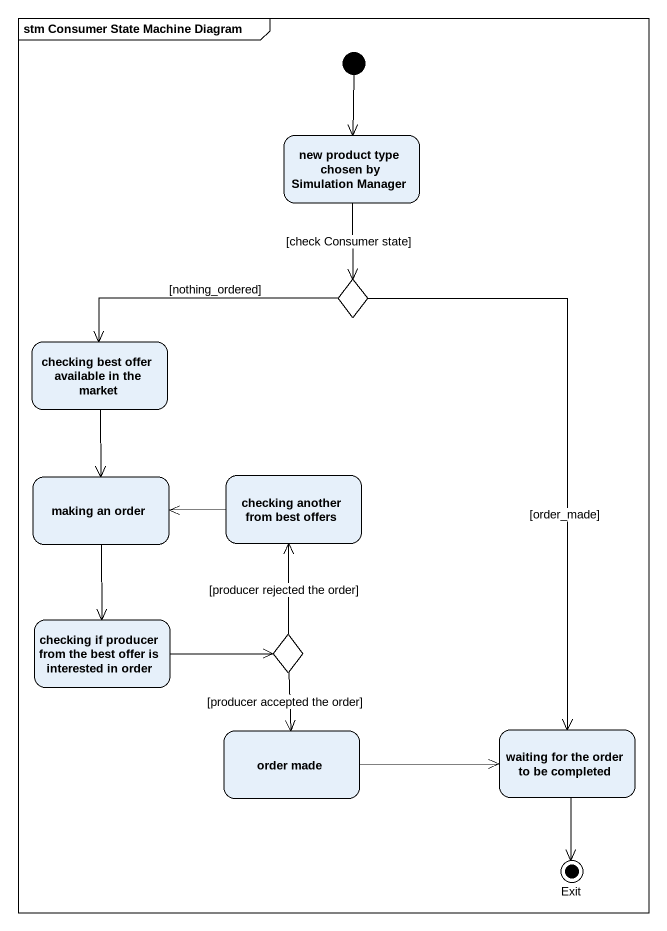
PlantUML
@startuml
mainframe stm Consumer State Machine Diagram
hide empty description
state "new product type chosen by Simulation Manager" as new_product_type_chosen_by
state choice1 <<choice>>
state "checking best offer available in the market" as checking_best_offer
state "making an order" as making_an_order
state "checking another from best offers" as checking_another_from_best
state "checking if producer from the best offer is interested in order" as checking_if_producer_from
state choice2 <<choice>>
state "order made" as order_made
state "waiting for the order to be completed" as waiting_for_the_order_to_be
state Exit <<end>>
[*] --> new_product_type_chosen_by
new_product_type_chosen_by --> choice1 : [check Consumer state]
choice1 -left-> checking_best_offer : [nothing_ordered]
choice1 --> waiting_for_the_order_to_be : [order_made]
checking_best_offer --> making_an_order
making_an_order --> checking_if_producer_from
checking_another_from_best -left-> making_an_order
checking_if_producer_from -right-> choice2
choice2 -up-> checking_another_from_best : [producer rejected the order]
choice2 --> order_made : [producer accepted the order]
order_made -right-> waiting_for_the_order_to_be
waiting_for_the_order_to_be --> Exit
@enduml
